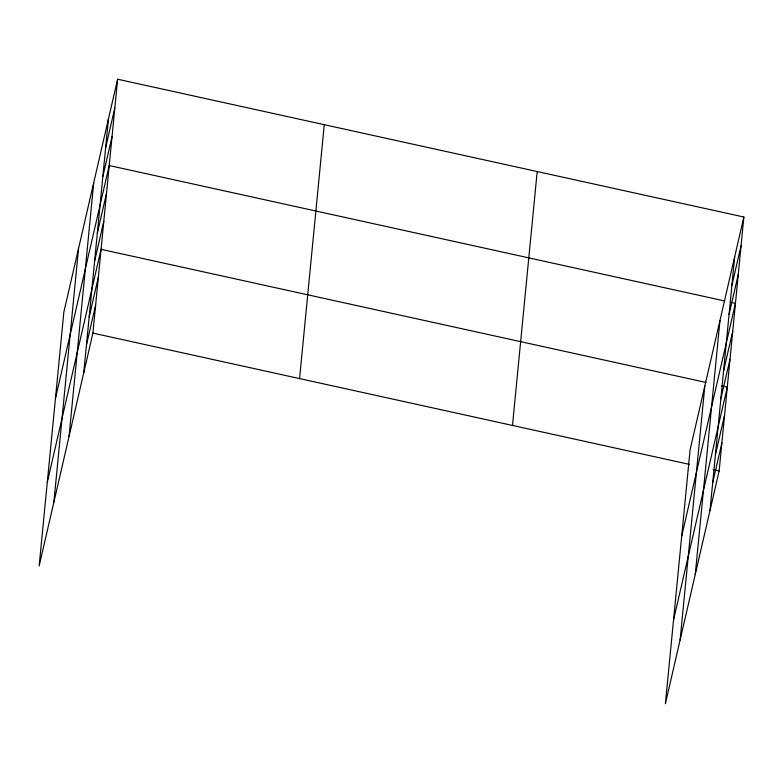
<?xml version="1.0" encoding="UTF-8"?>
<svg xmlns="http://www.w3.org/2000/svg" width="783" height="783" viewBox="0 0 783 783"><rect width="100%" height="100%" fill="white"/><g stroke="black" fill="none" stroke-linecap="round" stroke-linejoin="round"><path stroke-width="1.17" d="M53.87 502.236L78.564 248.338M69.031 436.562L93.725 182.664M83.742 372.825L108.445 118.928M117.616 79.22L63.854 312.084L39.15 565.982L92.913 333.108L117.616 79.22L743.85 217.018L719.146 470.916L665.384 703.78L690.087 449.892L743.85 217.018M299.566 378.59L324.27 124.693M512.493 425.443L537.187 171.546M680.104 640.044L704.808 386.146M695.265 574.37L719.969 320.472M709.985 510.624L734.679 256.736M105.646 147.703L114.817 107.995M102.847 176.478L112.018 136.771M55.456 398.41L109.209 165.536L724.764 300.995M97.327 233.177L106.498 193.47M94.616 261.111L103.777 221.393M47.303 482.191L101.066 249.327L705.923 382.427M89.174 316.968L98.345 277.251M86.463 344.892L95.624 305.184M731.88 285.511L741.051 245.793M729.081 314.286L738.252 274.569M681.69 536.208L735.452 303.344L730.705 302.297M723.57 370.985L732.731 331.278M720.849 398.919L730.02 359.201M673.537 619.999L727.299 387.135L721.358 385.823M715.417 454.766L724.588 415.059M712.696 482.7L721.867 442.992M92.913 333.108L689.461 464.388M713.215 469.614L719.146 470.916"/></g></svg>
